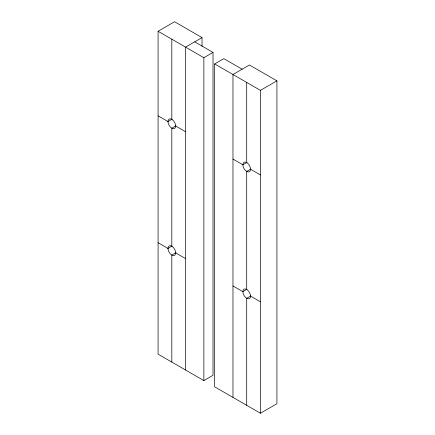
<?xml version="1.0" encoding="UTF-8"?>
<svg xmlns="http://www.w3.org/2000/svg" width="435" height="435" viewBox="0 0 435 435"><rect width="100%" height="100%" fill="white"/><g stroke="black" fill="none" stroke-linecap="round" stroke-linejoin="round"><path stroke-width="0.65" d="M194.706 41.836L213.014 52.407L213.014 375.302L203.863 380.587L158.079 354.155L158.079 31.266L174.56 21.75L202.03 37.606L202.03 46.425M202.03 37.606L185.549 47.121L185.549 370.011M158.079 31.266L203.863 57.697L213.014 52.407M232.97 397.394L232.97 74.499L249.451 64.989L276.921 80.845L276.921 403.734L260.44 413.25L214.656 386.818L214.656 63.929L223.813 58.643L242.126 69.214M172.091 119.174L167.97 121.55L158.079 115.846M175.936 125.835L171.814 128.211L171.814 246.199M214.656 63.929L260.44 90.36L276.921 80.845M246.977 162.413L242.86 164.789L232.97 159.079M250.826 169.068L246.705 171.45L246.705 289.438M172.091 246.041L167.97 248.418L158.079 242.708M175.936 252.702L171.814 255.079L171.814 362.083M246.977 289.275L242.86 291.657L232.97 285.947M250.826 295.936L246.705 298.318L246.705 405.322M175.658 125.992L185.549 131.702M250.549 169.231L260.44 174.941M175.658 252.86L185.549 258.569M250.549 296.099L260.44 301.803M260.44 90.36L260.44 413.25M246.705 82.432L246.705 162.57M203.863 57.697L203.863 380.587M171.814 39.193L171.814 119.331M167.97 121.55A5.438 3.137 60 0 0 173.739 128.727A5.438 3.137 60 0 0 173.739 121.039A5.438 3.137 60 0 0 167.97 121.55M242.86 164.789A5.438 3.137 60 0 0 248.624 171.966A5.438 3.137 60 0 0 248.624 164.272A5.438 3.137 60 0 0 242.86 164.789M167.97 248.418A5.438 3.137 60 0 0 173.739 255.595A5.438 3.137 60 0 0 173.739 247.906A5.438 3.137 60 0 0 167.97 248.418M242.86 291.657A5.438 3.137 60 0 0 248.624 298.834A5.438 3.137 60 0 0 248.624 291.14A5.438 3.137 60 0 0 242.86 291.657"/></g></svg>
